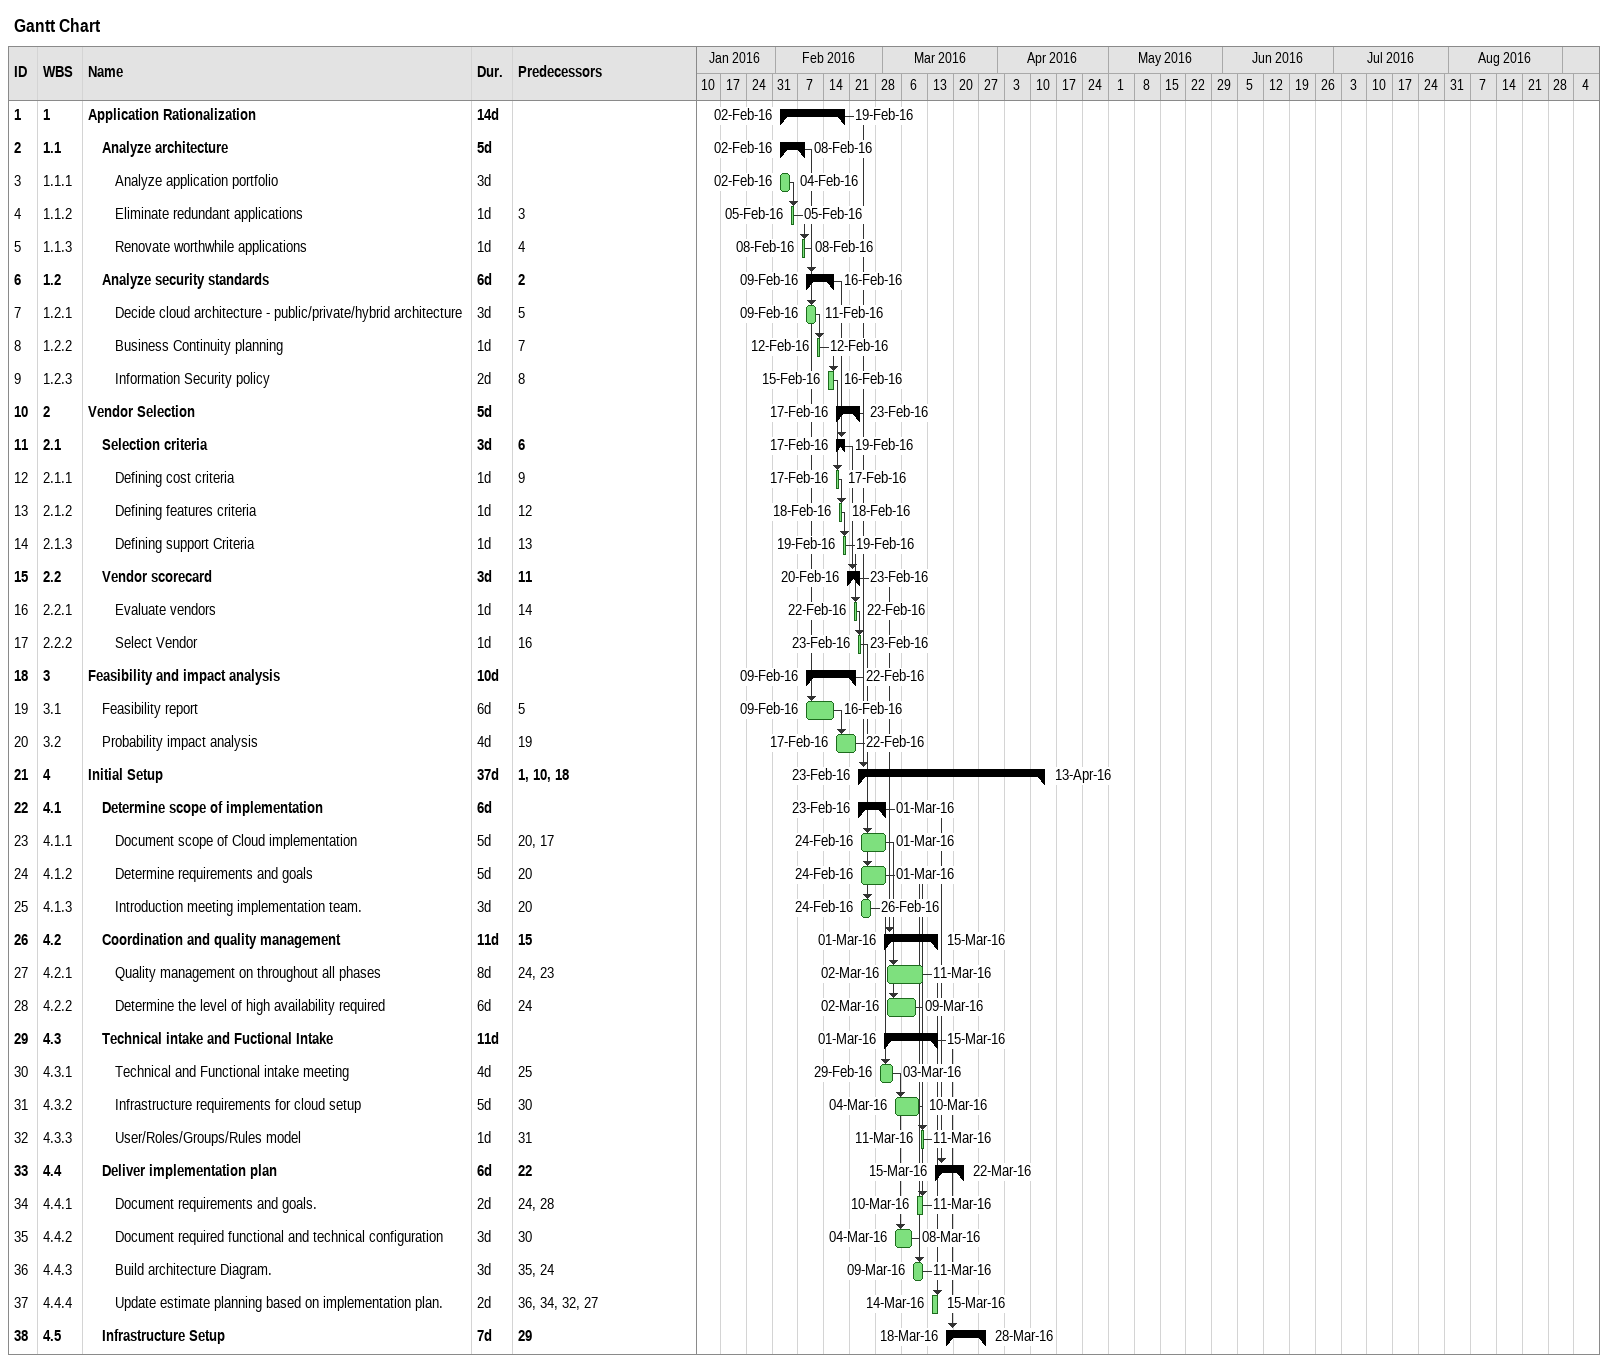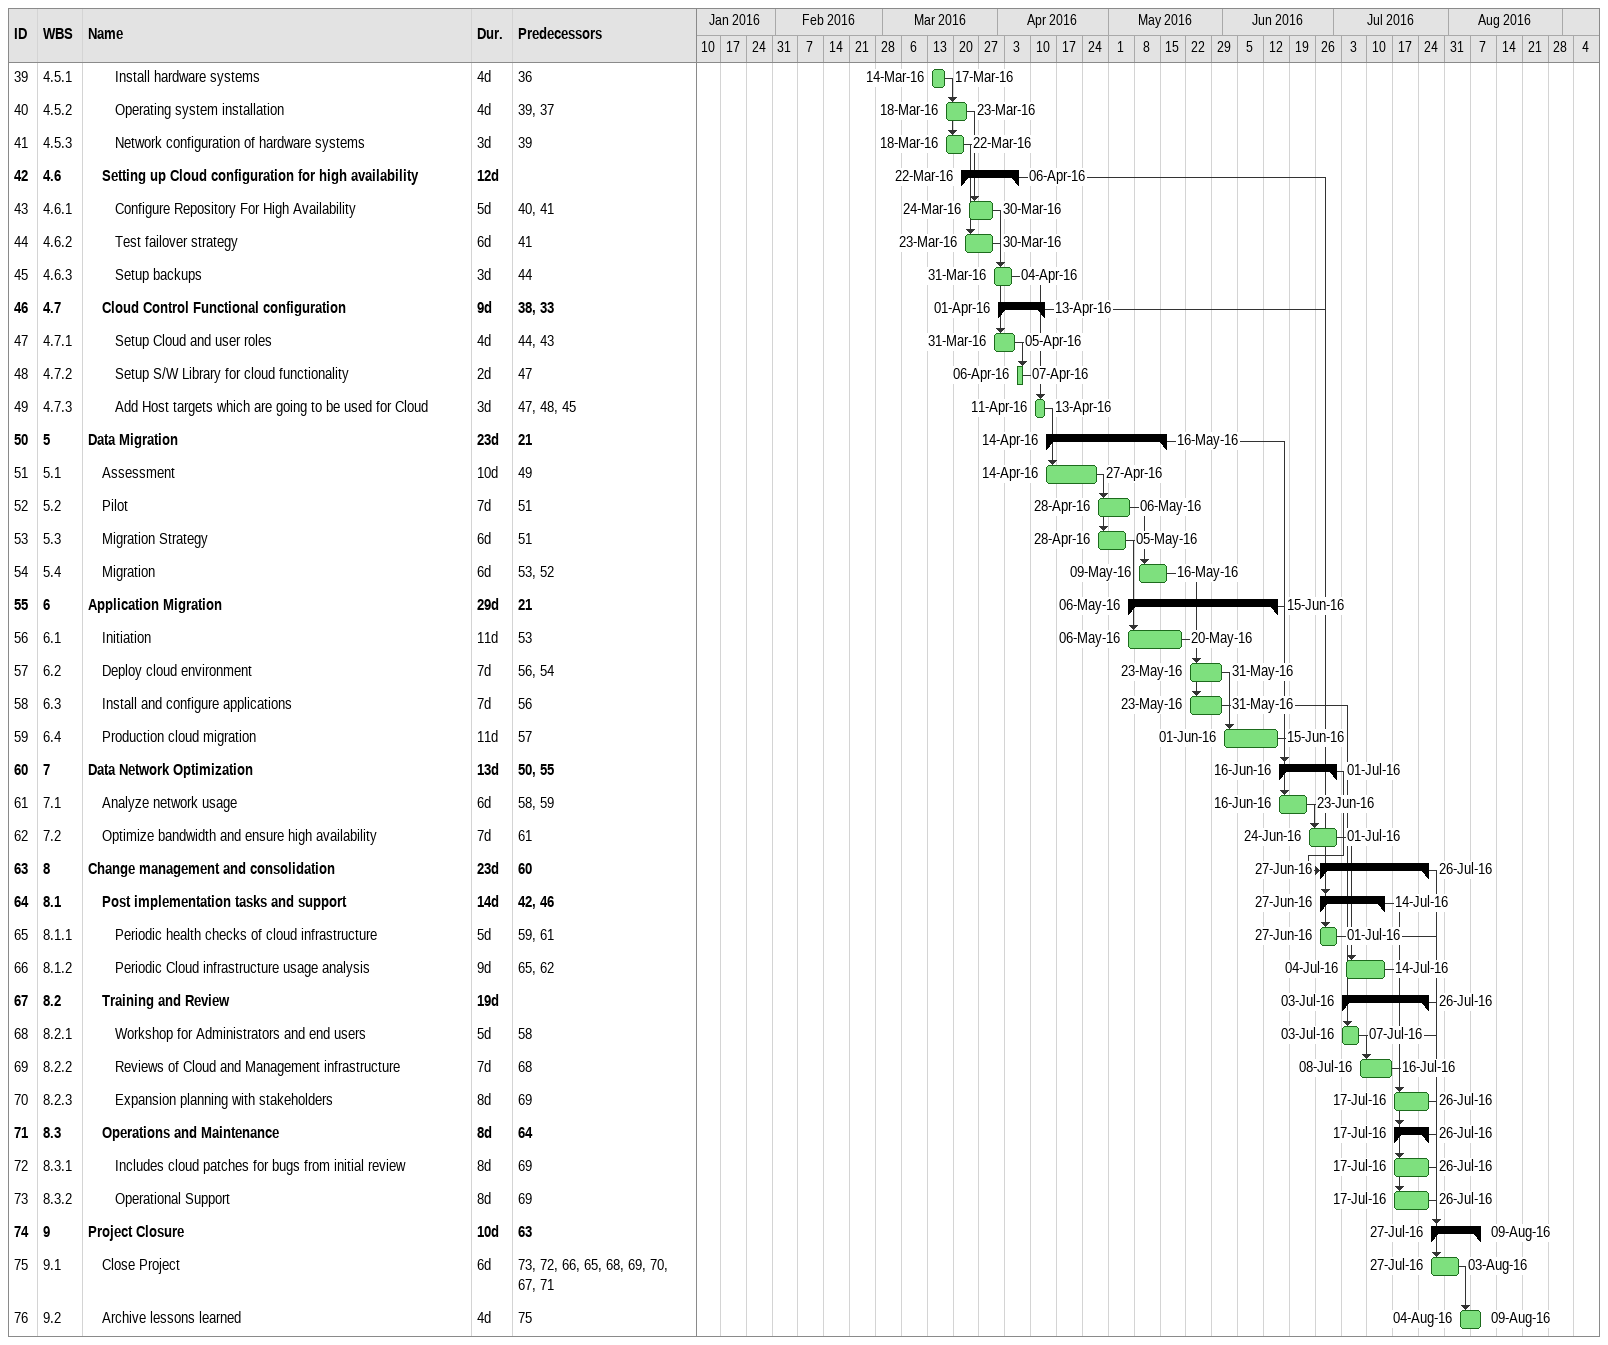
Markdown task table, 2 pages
Gantt Chart

| ID | WBS | Task | Duration | Start | Finish | Predecessors |
|---|---|---|---|---|---|---|
| 1 | 1 | **Application Rationalization** | 14d | 2016-02-02 | 2016-02-19 |  |
| 2 | 1.1 | **Analyze architecture** | 5d | 2016-02-02 | 2016-02-08 |  |
| 3 | 1.1.1 | Analyze application portfolio | 3d | 2016-02-02 | 2016-02-04 |  |
| 4 | 1.1.2 | Eliminate redundant applications | 1d | 2016-02-05 | 2016-02-05 | 3 |
| 5 | 1.1.3 | Renovate worthwhile applications | 1d | 2016-02-08 | 2016-02-08 | 4 |
| 6 | 1.2 | **Analyze security standards** | 6d | 2016-02-09 | 2016-02-16 | 2 |
| 7 | 1.2.1 | Decide cloud architecture - public/private/hybrid architecture | 3d | 2016-02-09 | 2016-02-11 | 5 |
| 8 | 1.2.2 | Business Continuity planning | 1d | 2016-02-12 | 2016-02-12 | 7 |
| 9 | 1.2.3 | Information Security policy | 2d | 2016-02-15 | 2016-02-16 | 8 |
| 10 | 2 | **Vendor Selection** | 5d | 2016-02-17 | 2016-02-23 |  |
| 11 | 2.1 | **Selection criteria** | 3d | 2016-02-17 | 2016-02-19 | 6 |
| 12 | 2.1.1 | Defining cost criteria | 1d | 2016-02-17 | 2016-02-17 | 9 |
| 13 | 2.1.2 | Defining features criteria | 1d | 2016-02-18 | 2016-02-18 | 12 |
| 14 | 2.1.3 | Defining support Criteria | 1d | 2016-02-19 | 2016-02-19 | 13 |
| 15 | 2.2 | **Vendor scorecard** | 3d | 2016-02-20 | 2016-02-23 | 11 |
| 16 | 2.2.1 | Evaluate vendors | 1d | 2016-02-22 | 2016-02-22 | 14 |
| 17 | 2.2.2 | Select Vendor | 1d | 2016-02-23 | 2016-02-23 | 16 |
| 18 | 3 | **Feasibility and impact analysis** | 10d | 2016-02-09 | 2016-02-22 |  |
| 19 | 3.1 | Feasibility report | 6d | 2016-02-09 | 2016-02-16 | 5 |
| 20 | 3.2 | Probability impact analysis | 4d | 2016-02-17 | 2016-02-22 | 19 |
| 21 | 4 | **Initial Setup** | 37d | 2016-02-23 | 2016-04-13 | 1, 10, 18 |
| 22 | 4.1 | **Determine scope of implementation** | 6d | 2016-02-23 | 2016-03-01 |  |
| 23 | 4.1.1 | Document scope of Cloud implementation | 5d | 2016-02-24 | 2016-03-01 | 20, 17 |
| 24 | 4.1.2 | Determine requirements and goals | 5d | 2016-02-24 | 2016-03-01 | 20 |
| 25 | 4.1.3 | Introduction meeting implementation team. | 3d | 2016-02-24 | 2016-02-26 | 20 |
| 26 | 4.2 | **Coordination and quality management** | 11d | 2016-03-01 | 2016-03-15 | 15 |
| 27 | 4.2.1 | Quality management on throughout all phases | 8d | 2016-03-02 | 2016-03-11 | 24, 23 |
| 28 | 4.2.2 | Determine the level of high availability required | 6d | 2016-03-02 | 2016-03-09 | 24 |
| 29 | 4.3 | **Technical intake and Fuctional Intake** | 11d | 2016-03-01 | 2016-03-15 |  |
| 30 | 4.3.1 | Technical and Functional intake meeting | 4d | 2016-02-29 | 2016-03-03 | 25 |
| 31 | 4.3.2 | Infrastructure requirements for cloud setup | 5d | 2016-03-04 | 2016-03-10 | 30 |
| 32 | 4.3.3 | User/Roles/Groups/Rules model | 1d | 2016-03-11 | 2016-03-11 | 31 |
| 33 | 4.4 | **Deliver implementation plan** | 6d | 2016-03-15 | 2016-03-22 | 22 |
| 34 | 4.4.1 | Document requirements and goals. | 2d | 2016-03-10 | 2016-03-11 | 24, 28 |
| 35 | 4.4.2 | Document required functional and technical configuration | 3d | 2016-03-04 | 2016-03-08 | 30 |
| 36 | 4.4.3 | Build architecture Diagram. | 3d | 2016-03-09 | 2016-03-11 | 35, 24 |
| 37 | 4.4.4 | Update estimate planning based on implementation plan. | 2d | 2016-03-14 | 2016-03-15 | 36, 34, 32, 27 |
| 38 | 4.5 | **Infrastructure Setup** | 7d | 2016-03-18 | 2016-03-28 | 29 |
| 39 | 4.5.1 | Install hardware systems | 4d | 2016-03-14 | 2016-03-17 | 36 |
| 40 | 4.5.2 | Operating system installation | 4d | 2016-03-18 | 2016-03-23 | 39, 37 |
| 41 | 4.5.3 | Network configuration of hardware systems | 3d | 2016-03-18 | 2016-03-22 | 39 |
| 42 | 4.6 | **Setting up Cloud configuration for high availability** | 12d | 2016-03-22 | 2016-04-06 |  |
| 43 | 4.6.1 | Configure Repository For High Availability | 5d | 2016-03-24 | 2016-03-30 | 40, 41 |
| 44 | 4.6.2 | Test failover strategy | 6d | 2016-03-23 | 2016-03-30 | 41 |
| 45 | 4.6.3 | Setup backups | 3d | 2016-03-31 | 2016-04-04 | 44 |
| 46 | 4.7 | **Cloud Control Functional configuration** | 9d | 2016-04-01 | 2016-04-13 | 38, 33 |
| 47 | 4.7.1 | Setup Cloud and user roles | 4d | 2016-03-31 | 2016-04-05 | 44, 43 |
| 48 | 4.7.2 | Setup S/W Library for cloud functionality | 2d | 2016-04-06 | 2016-04-07 | 47 |
| 49 | 4.7.3 | Add Host targets which are going to be used for Cloud | 3d | 2016-04-11 | 2016-04-13 | 47, 48, 45 |
| 50 | 5 | **Data Migration** | 23d | 2016-04-14 | 2016-05-16 | 21 |
| 51 | 5.1 | Assessment | 10d | 2016-04-14 | 2016-04-27 | 49 |
| 52 | 5.2 | Pilot | 7d | 2016-04-28 | 2016-05-06 | 51 |
| 53 | 5.3 | Migration Strategy | 6d | 2016-04-28 | 2016-05-05 | 51 |
| 54 | 5.4 | Migration | 6d | 2016-05-09 | 2016-05-16 | 53, 52 |
| 55 | 6 | **Application Migration** | 29d | 2016-05-06 | 2016-06-15 | 21 |
| 56 | 6.1 | Initiation | 11d | 2016-05-06 | 2016-05-20 | 53 |
| 57 | 6.2 | Deploy cloud environment | 7d | 2016-05-23 | 2016-05-31 | 56, 54 |
| 58 | 6.3 | Install and configure applications | 7d | 2016-05-23 | 2016-05-31 | 56 |
| 59 | 6.4 | Production cloud migration | 11d | 2016-06-01 | 2016-06-15 | 57 |
| 60 | 7 | **Data Network Optimization** | 13d | 2016-06-16 | 2016-07-01 | 50, 55 |
| 61 | 7.1 | Analyze network usage | 6d | 2016-06-16 | 2016-06-23 | 58, 59 |
| 62 | 7.2 | Optimize bandwidth and ensure high availability | 7d | 2016-06-24 | 2016-07-01 | 61 |
| 63 | 8 | **Change management and consolidation** | 23d | 2016-06-27 | 2016-07-26 | 60 |
| 64 | 8.1 | **Post implementation tasks and support** | 14d | 2016-06-27 | 2016-07-14 | 42, 46 |
| 65 | 8.1.1 | Periodic health checks of cloud infrastructure | 5d | 2016-06-27 | 2016-07-01 | 59, 61 |
| 66 | 8.1.2 | Periodic Cloud infrastructure usage analysis | 9d | 2016-07-04 | 2016-07-14 | 65, 62 |
| 67 | 8.2 | **Training and Review** | 19d | 2016-07-03 | 2016-07-26 |  |
| 68 | 8.2.1 | Workshop for Administrators and end users | 5d | 2016-07-03 | 2016-07-07 | 58 |
| 69 | 8.2.2 | Reviews of Cloud and Management infrastructure | 7d | 2016-07-08 | 2016-07-16 | 68 |
| 70 | 8.2.3 | Expansion planning with stakeholders | 8d | 2016-07-17 | 2016-07-26 | 69 |
| 71 | 8.3 | **Operations and Maintenance** | 8d | 2016-07-17 | 2016-07-26 | 64 |
| 72 | 8.3.1 | Includes cloud patches for bugs from initial review | 8d | 2016-07-17 | 2016-07-26 | 69 |
| 73 | 8.3.2 | Operational Support | 8d | 2016-07-17 | 2016-07-26 | 69 |
| 74 | 9 | **Project Closure** | 10d | 2016-07-27 | 2016-08-09 | 63 |
| 75 | 9.1 | Close Project | 6d | 2016-07-27 | 2016-08-03 | 73, 72, 66, 65, 68, 69, 70, 67, 71 |
| 76 | 9.2 | Archive lessons learned | 4d | 2016-08-04 | 2016-08-09 | 75 |
